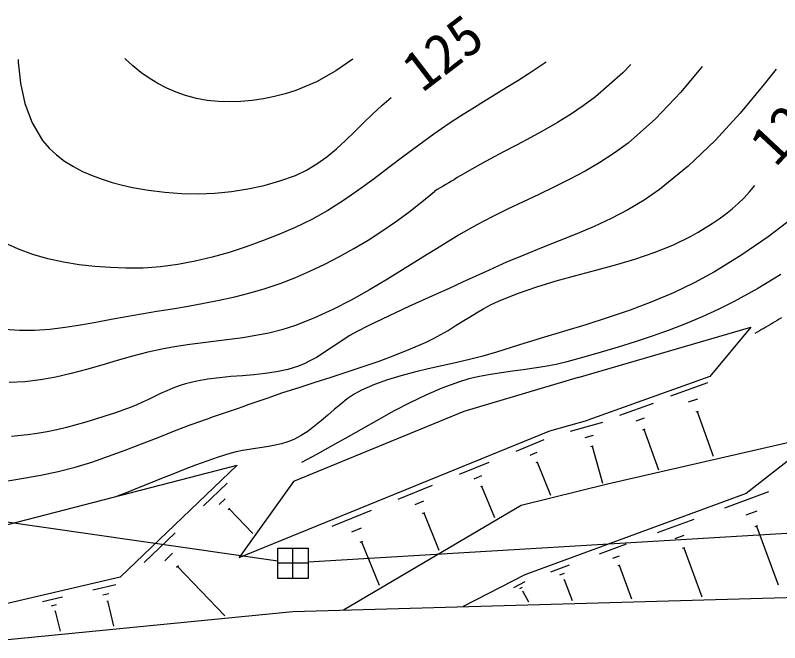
# Model space of a CAD drawing. Units: millimetres, scale not verified. Extents: x 40000 to 680000, y 20000 to 380000.
# Drawn here: x 239033 to 264222, y 321284 to 341960 of the extents above; entities that cross this region are included whole.
import ezdxf
from ezdxf.enums import TextEntityAlignment as Align

# ---------------------------------------------------------------- set-up
doc = ezdxf.new("R2010")
doc.units = ezdxf.units.MM
doc.header["$LTSCALE"] = 1000
doc.layers.add('M-BGD', color=7, linetype='Continuous', lineweight=25)
doc.layers.add('M-BMK-ROW', color=30, linetype='Continuous', lineweight=25)
doc.styles.add('ＭＳ ゴシック', font='')
doc.styles.get('ＭＳ ゴシック').set_extended_font_data('MS Gothic')

msp = doc.modelspace()

# ---------------------------------------------------------------- linework, layer by layer
at = {"layer": 'M-BGD'}
for p, q in [((257581, 330020), (263268, 331685)), ((263268, 331685), (261923, 330061)), ((257581, 330020), (253810, 328904)), ((261923, 330061), (257901, 328619)), ((260632, 329419), (261854, 329858)), ((261222, 329217), (261527, 329326)), ((258955, 328784), (260066, 329183)), ((253810, 328904), (248205, 326601)), ((261468, 328891), (261544, 328919)), ((261506, 328905), (262034, 327434)), ((256651, 328269), (257901, 328619)), ((257330, 328251), (258389, 328548)), ((259491, 328600), (259769, 328700)), ((246412, 324090), (256651, 328269)), ((259715, 328304), (259784, 328329)), ((259749, 328317), (260229, 326979)), ((255541, 327600), (256464, 327976)), ((257816, 328045), (258081, 328119)), ((258551, 326518), (265568, 328126)), ((265568, 328126), (263121, 326203)), ((258004, 327755), (258071, 327773)), ((258037, 327764), (258378, 326547)), ((256000, 327464), (256231, 327558)), ((253666, 326834), (254651, 327237)), ((256200, 327223), (256257, 327246)), ((256228, 327234), (256672, 326147)), ((238225, 325034), (246341, 327130)), ((246341, 327130), (242489, 323446)), ((254156, 326689), (254402, 326790)), ((245230, 325791), (246020, 326546)), ((248205, 326601), (246412, 324090)), ((251648, 326011), (252781, 326473)), ((254369, 326431), (254431, 326456)), ((255702, 325819), (258551, 326518)), ((254400, 326444), (254820, 325414)), ((262412, 325729), (263862, 326263)), ((245753, 325837), (245950, 326026)), ((252212, 325844), (252495, 325960)), ((263121, 326203), (255820, 323516)), ((246053, 325671), (246103, 325718)), ((249847, 322365), (255702, 325819)), ((246078, 325695), (246856, 324881)), ((249476, 325124), (250769, 325652)), ((252457, 325547), (252527, 325576)), ((252492, 325562), (252993, 324335)), ((263116, 325494), (263479, 325628)), ((260190, 324911), (261399, 325356)), ((250119, 324934), (250443, 325066)), ((263412, 325109), (263503, 325143)), ((263457, 325126), (264170, 323189)), ((243279, 323924), (244306, 324907)), ((260777, 324716), (261079, 324827)), ((250399, 324596), (250480, 324629)), ((250439, 324612), (251026, 323175)), ((258288, 324211), (259177, 324539)), ((243959, 323985), (244216, 324230)), ((261024, 324395), (261099, 324423)), ((261061, 324409), (261655, 322795)), ((258719, 324067), (258942, 324149)), ((244350, 323769), (244414, 323830)), ((244382, 323799), (245935, 322175)), ((256679, 323619), (257297, 323847)), ((258901, 323831), (258956, 323852)), ((258929, 323842), (259338, 322729)), ((242489, 323446), (235863, 321895)), ((255820, 323516), (253791, 322477)), ((256979, 323519), (257134, 323576)), ((241583, 323028), (242345, 323207)), ((255459, 323107), (255836, 323299)), ((257105, 323355), (257144, 323369)), ((257125, 323362), (257378, 322673)), ((255658, 323066), (255752, 323114)), ((255751, 322971), (255775, 322983)), ((255763, 322977), (255942, 322628)), ((239933, 322642), (240587, 322795)), ((241922, 322866), (242113, 322911)), ((248174, 322317), (269192, 322914)), ((240225, 322503), (240388, 322542)), ((242047, 322654), (242095, 322665)), ((242071, 322660), (242264, 321833)), ((237704, 321284), (248174, 322317)), ((240332, 322322), (240373, 322331)), ((240352, 322326), (240508, 321660))]:
    msp.add_line(p, q, dxfattribs=at)
for points in [[(256526, 340414), (256333, 340281), (255964, 340037), (255590, 339799), (255214, 339566), (254836, 339335), (254457, 339104), (254080, 338871), (253704, 338636), (253333, 338395), (252826, 338048), (252329, 337685), (251836, 337313), (251346, 336939), (250854, 336567), (250357, 336204), (249852, 335856), (249335, 335529), (248803, 335230), (248252, 334964), (247722, 334738), (247184, 334525), (246638, 334327), (246085, 334147), (245526, 333989), (244962, 333855), (244394, 333749), (243823, 333674), (243251, 333631), (242678, 333626), (242170, 333645), (241654, 333682), (241135, 333739), (240619, 333821), (240110, 333930), (239613, 334072), (239134, 334250), (238677, 334466)], [(239124, 340504), (239129, 340417), (239207, 339720), (239351, 339051), (239584, 338421), (239932, 337839), (240147, 337585), (240390, 337357), (240659, 337154), (240947, 336973), (241252, 336815), (241570, 336676), (241897, 336555), (242229, 336452), (242562, 336364), (242892, 336290), (243424, 336194), (243965, 336127), (244512, 336089), (245061, 336081), (245611, 336102), (246158, 336155), (246699, 336238), (247232, 336354), (247754, 336503), (248263, 336685), (248629, 336855), (248974, 337062), (249301, 337298), (249615, 337558), (249918, 337835), (250216, 338123), (250511, 338415), (250807, 338705), (251108, 338986), (251418, 339252)], [(250158, 340519), (249598, 340133), (248959, 339772), (248280, 339487), (247931, 339377), (247573, 339283), (247208, 339208), (246839, 339152), (246468, 339118), (246096, 339106), (245725, 339118), (245359, 339156), (244999, 339221), (244646, 339314), (244335, 339423), (244029, 339555), (243731, 339710), (243442, 339885), (243165, 340079), (242902, 340292), (242656, 340521), (242642, 340536)], [(259321, 340342), (259054, 340062), (258154, 339274), (257748, 338973), (257329, 338691), (256900, 338426), (256461, 338174), (256017, 337930), (255569, 337692), (255119, 337456), (254671, 337218), (254226, 336975), (253787, 336723), (253692, 336667), (253598, 336610), (253504, 336554), (253410, 336497), (253316, 336441), (253222, 336384), (253128, 336327), (253034, 336270), (252940, 336214), (252845, 336157)], [(261665, 340269), (260967, 339425), (260134, 338545), (259226, 337749), (258770, 337414), (258296, 337107), (257807, 336822), (257307, 336556), (256798, 336302), (256284, 336056), (255768, 335812), (255253, 335567), (254743, 335315), (254241, 335050), (253643, 334711), (253052, 334356), (252466, 333992), (251880, 333625), (251293, 333263), (250701, 332910), (250102, 332574), (249493, 332260), (248871, 331976), (248232, 331728), (247815, 331596), (247392, 331489), (246963, 331403), (246530, 331333), (246095, 331273), (245657, 331220), (245220, 331167), (244783, 331112), (244348, 331048), (243916, 330972), (243406, 330859), (242899, 330727), (242394, 330583), (241889, 330434), (241384, 330288), (240878, 330153), (240370, 330035), (239860, 329942), (239346, 329882), (238828, 329862)], [(264104, 340181), (263711, 339685), (262920, 338740), (262091, 337837), (261210, 336991), (260263, 336217), (259753, 335867), (259221, 335552), (258672, 335266), (258110, 335004), (257537, 334758), (256958, 334523), (256376, 334292), (255795, 334060), (255220, 333819), (254652, 333565), (254212, 333360), (253770, 333160), (253326, 332961), (252883, 332763), (252440, 332564), (251997, 332363), (251557, 332159), (251118, 331950), (250683, 331735), (250251, 331513), (250061, 331406), (249874, 331291), (249690, 331170), (249507, 331046), (249325, 330923), (249142, 330802), (248955, 330686), (248765, 330579), (248570, 330484), (248368, 330402), (248009, 330292), (247642, 330212), (247270, 330154), (246894, 330113), (246516, 330081), (246136, 330052), (245758, 330017), (245382, 329972), (245010, 329908), (244644, 329819), (244434, 329752), (244227, 329674), (244024, 329588), (243822, 329496), (243622, 329400), (243422, 329303), (243222, 329208), (243020, 329116), (242815, 329031), (242608, 328955), (242297, 328850), (241984, 328747), (241671, 328648), (241356, 328552), (241039, 328463), (240722, 328379), (240402, 328304), (240081, 328238), (239758, 328183), (239433, 328139), (238905, 328084)], [(238224, 326536), (239056, 326665), (239880, 326807), (240447, 326924), (241007, 327070), (241560, 327239), (242109, 327427), (242654, 327629), (243197, 327839), (243739, 328052), (244281, 328265), (244825, 328471), (245372, 328667), (245568, 328734), (245763, 328802), (245959, 328869), (246155, 328937), (246350, 329005), (246546, 329073), (246741, 329142), (246937, 329210), (247132, 329278), (247328, 329347), (247854, 329526), (248382, 329699), (248912, 329869), (249442, 330038), (249972, 330209), (250499, 330384), (251024, 330567), (251545, 330760), (252060, 330966), (252569, 331188), (252816, 331308), (253058, 331438), (253296, 331577), (253531, 331721), (253764, 331867), (253998, 332013), (254233, 332157), (254471, 332294), (254713, 332424), (254961, 332543), (255580, 332795), (256214, 333013), (256857, 333206), (257507, 333383), (258159, 333556), (258808, 333733), (259451, 333924), (260083, 334140), (260701, 334390), (261300, 334684), (261534, 334815), (261767, 334953), (261997, 335097), (262222, 335250), (262440, 335410), (262652, 335578), (262855, 335756), (263049, 335943), (263231, 336140), (263401, 336347)], [(238671, 331617), (239168, 331582), (239669, 331585), (240172, 331620), (240676, 331680), (241181, 331759), (241685, 331849), (242188, 331945), (242689, 332039), (243188, 332124), (243701, 332206), (244216, 332289), (244731, 332376), (245244, 332470), (245756, 332573), (246264, 332687), (246768, 332816), (247266, 332962), (247758, 333126), (248241, 333313), (248739, 333528), (249229, 333761), (249713, 334009), (250188, 334273), (250656, 334552), (251114, 334846), (251563, 335154), (252002, 335475), (252429, 335810), (252845, 336157)], [(264682, 335296), (263840, 334662), (262973, 334065), (262079, 333509), (261408, 333142), (260718, 332813), (260013, 332516), (259296, 332246), (258568, 331997), (257834, 331762), (257096, 331537), (256357, 331316), (255620, 331093), (254888, 330862), (254445, 330729), (253997, 330613), (253544, 330508), (253090, 330407), (252636, 330307), (252185, 330201), (251738, 330083), (251297, 329948), (250865, 329791), (250444, 329605), (250203, 329472), (249974, 329319), (249755, 329150), (249541, 328970), (249331, 328786), (249120, 328603), (248905, 328426), (248684, 328260), (248453, 328111), (248209, 327985), (248009, 327905), (247804, 327842), (247594, 327792), (247382, 327751), (247167, 327716), (246951, 327684), (246735, 327651), (246521, 327614), (246309, 327570), (246100, 327514), (245719, 327395), (245342, 327267), (244967, 327131), (244594, 326989), (244222, 326843), (243852, 326694), (243482, 326544), (243111, 326394), (242740, 326247), (242368, 326104)], [(264258, 333414), (263497, 332956), (262720, 332527), (262196, 332264), (261663, 332020), (261123, 331793), (260575, 331581), (260021, 331383), (259463, 331197), (258902, 331021), (258337, 330854), (257772, 330693), (257206, 330537), (256853, 330452), (256496, 330383), (256136, 330327), (255774, 330277), (255412, 330231), (255051, 330182), (254691, 330126), (254334, 330059), (253982, 329975), (253635, 329870), (253092, 329667), (252560, 329439), (252037, 329189), (251521, 328922), (251010, 328643), (250503, 328356), (249997, 328066), (249490, 327778), (248981, 327496), (248467, 327224)], [(264280, 331987), (264207, 331944), (264134, 331901), (264061, 331858), (263989, 331815), (263916, 331772), (263843, 331730), (263770, 331687), (263697, 331644), (263624, 331601), (263551, 331558), (263479, 331516), (263406, 331473)]]:
    msp.add_lwpolyline(points, dxfattribs=at)
at = {"layer": 'M-BMK-ROW'}
for p, q in [((247684, 323975), (238138, 325340)), ((268806, 325139), (248684, 323933)), ((247684, 323403), (247684, 324403)), ((247684, 324403), (248684, 324403)), ((248184, 323403), (248184, 324403)), ((248684, 324403), (248684, 323403)), ((248684, 323903), (247684, 323903)), ((248684, 323403), (247684, 323403))]:
    msp.add_line(p, q, dxfattribs=at)

# ---------------------------------------------------------------- texts
at = {"layer": 'M-BGD', "style": 'ＭＳ ゴシック'}
for s, rotation, p in [('125', 37.383, (253758, 339896)), ('120', 46.902, (265302, 337650))]:
    msp.add_text(s, height=1320, rotation=rotation, dxfattribs=at).set_placement(p, align=Align.BOTTOM_CENTER)

doc.saveas('drawing.dxf')
